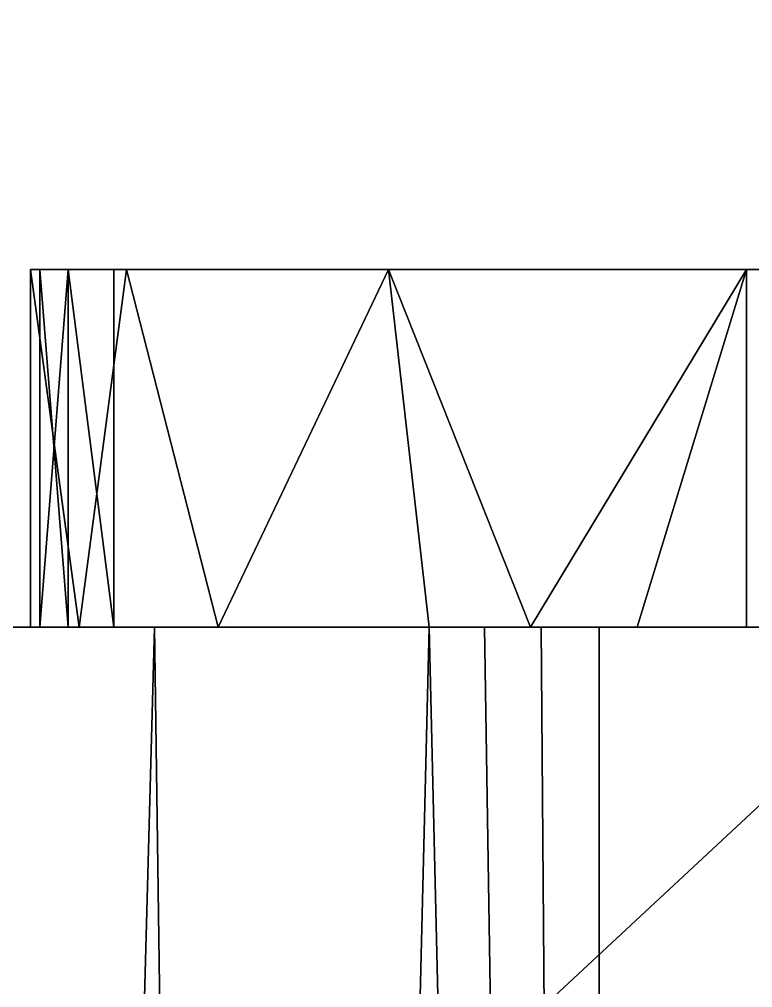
# Model space of a CAD drawing. Extents: x -234 to 3254, y -500 to 80.
# Drawn here: x 1543.974 to 1544.999, y -430.704 to -429.35 of the extents above; entities that cross this region are included whole.
import ezdxf

# ---------------------------------------------------------------- set-up
doc = ezdxf.new("R2010")
doc.units = 0

# ---------------------------------------------------------------- blocks, each defined once
blk = doc.blocks.new('Rack florencia.alacena 2p torre[1].Lateral Izquierdo1', base_point=(0, 19, 381))
at = {"layer": 'negro', "color": 0}
for points in [[(18, 19, 381), (18, 450, 381), (0, 450, 381), (0, 19, 381)], [(18, 450), (18, 19), (0, 19), (0, 450)]]:
    blk.add_3dface(points, dxfattribs=at)
blk = doc.blocks.new('Rack florencia.alacena 2p torre[1].Lateral Izquierdo')
at = {"layer": 'e-negro'}
blk.add_blockref('Rack florencia.alacena 2p torre[1].Lateral Izquierdo1', (0, 19, 381), dxfattribs=at)
blk = doc.blocks.new('Rack florencia.alacena 2p torre[1].Door Std (doble) [1]1', base_point=(42.45, 19.8, 282.5))
at = {"layer": 'ACCESSORY', "color": 0, "invisible_edges": 8}
for points in [[(6.0032, 20.3, 319.3618), (5.9901, 20.3, 319.2), (6.9901, 20.3, 318.2), (6.0032, 20.3, 319.3618)], [(6.0032, 20.3, 319.3618), (5.9901, 20.3, 319.2), (6.9901, 20.3, 318.2), (6.0032, 20.3, 319.3618)], [(6.124, 20.3, 318.7), (6.9901, 20.3, 318.2), (5.9901, 20.3, 319.2), (6.124, 20.3, 318.7)], [(6.124, 20.3, 318.7), (6.9901, 20.3, 318.2), (5.9901, 20.3, 319.2), (6.124, 20.3, 318.7)], [(5.9901, 20.3, 302.8), (6.0032, 20.3, 302.6382), (6.9901, 20.3, 303.8), (5.9901, 20.3, 302.8)], [(5.9901, 20.3, 302.8), (6.0032, 20.3, 302.6382), (6.9901, 20.3, 303.8), (5.9901, 20.3, 302.8)], [(5.9901, 20.3, 319.2), (6.0579, 19.8, 318.8379), (6.124, 20.3, 318.7), (5.9901, 20.3, 319.2)], [(5.9901, 20.3, 319.2), (6.0579, 19.8, 318.8379), (6.124, 20.3, 318.7), (5.9901, 20.3, 319.2)], [(5.9901, 20.3, 302.8), (6.124, 20.3, 303.3), (6.0579, 19.8, 303.1621), (5.9901, 20.3, 302.8)], [(5.9901, 20.3, 302.8), (6.124, 20.3, 303.3), (6.0579, 19.8, 303.1621), (5.9901, 20.3, 302.8)], [(5.9901, 19.8, 319.2), (6.0579, 19.8, 318.8379), (5.9901, 20.3, 319.2), (5.9901, 19.8, 319.2)], [(5.9901, 19.8, 319.2), (6.0579, 19.8, 318.8379), (5.9901, 20.3, 319.2), (5.9901, 19.8, 319.2)], [(5.9901, 19.8, 302.8), (5.9901, 20.3, 302.8), (6.0579, 19.8, 303.1621), (5.9901, 19.8, 302.8)], [(5.9901, 19.8, 302.8), (5.9901, 20.3, 302.8), (6.0579, 19.8, 303.1621), (5.9901, 19.8, 302.8)], [(6.0032, 20.3, 319.3618), (6.9901, 20.3, 318.2), (6.0424, 20.3, 319.5194), (6.0032, 20.3, 319.3618)], [(6.0032, 20.3, 319.3618), (6.9901, 20.3, 318.2), (6.0424, 20.3, 319.5194), (6.0032, 20.3, 319.3618)], [(6.0032, 20.3, 302.6382), (6.0424, 20.3, 302.4806), (6.9901, 20.3, 303.8), (6.0032, 20.3, 302.6382)], [(6.0032, 20.3, 302.6382), (6.0424, 20.3, 302.4806), (6.9901, 20.3, 303.8), (6.0032, 20.3, 302.6382)], [(6.0424, 20.3, 319.5194), (6.0424, 19.8, 319.5194), (6.0032, 20.3, 319.3618), (6.0424, 20.3, 319.5194)], [(6.0424, 20.3, 319.5194), (6.0424, 19.8, 319.5194), (6.0032, 20.3, 319.3618), (6.0424, 20.3, 319.5194)], [(6.0032, 19.8, 319.3618), (6.0032, 20.3, 319.3618), (6.0424, 19.8, 319.5194), (6.0032, 19.8, 319.3618)], [(6.0032, 19.8, 319.3618), (6.0032, 20.3, 319.3618), (6.0424, 19.8, 319.5194), (6.0032, 19.8, 319.3618)], [(6.0032, 19.8, 302.6382), (6.0424, 19.8, 302.4806), (6.0424, 20.3, 302.4806), (6.0032, 19.8, 302.6382)], [(6.0032, 19.8, 302.6382), (6.0424, 19.8, 302.4806), (6.0424, 20.3, 302.4806), (6.0032, 19.8, 302.6382)], [(6.0032, 20.3, 302.6382), (6.0032, 19.8, 302.6382), (6.0424, 20.3, 302.4806), (6.0032, 20.3, 302.6382)], [(6.0032, 20.3, 302.6382), (6.0032, 19.8, 302.6382), (6.0424, 20.3, 302.4806), (6.0032, 20.3, 302.6382)], [(6.1066, 20.3, 319.6686), (6.0424, 20.3, 319.5194), (6.9901, 20.3, 318.2), (6.1066, 20.3, 319.6686)], [(6.1066, 20.3, 319.6686), (6.0424, 20.3, 319.5194), (6.9901, 20.3, 318.2), (6.1066, 20.3, 319.6686)], [(6.0424, 20.3, 302.4806), (6.1066, 20.3, 302.3314), (6.9901, 20.3, 303.8), (6.0424, 20.3, 302.4806)], [(6.0424, 20.3, 302.4806), (6.1066, 20.3, 302.3314), (6.9901, 20.3, 303.8), (6.0424, 20.3, 302.4806)], [(6.1066, 20.3, 319.6686), (6.1066, 19.8, 319.6686), (6.0424, 20.3, 319.5194), (6.1066, 20.3, 319.6686)], [(6.1066, 20.3, 319.6686), (6.1066, 19.8, 319.6686), (6.0424, 20.3, 319.5194), (6.1066, 20.3, 319.6686)], [(6.1066, 19.8, 319.6686), (6.0424, 19.8, 319.5194), (6.0424, 20.3, 319.5194), (6.1066, 19.8, 319.6686)], [(6.1066, 19.8, 319.6686), (6.0424, 19.8, 319.5194), (6.0424, 20.3, 319.5194), (6.1066, 19.8, 319.6686)], [(6.2523, 19.8, 318.5249), (6.124, 20.3, 318.7), (6.0579, 19.8, 318.8379), (6.2523, 19.8, 318.5249)], [(6.2523, 19.8, 318.5249), (6.124, 20.3, 318.7), (6.0579, 19.8, 318.8379), (6.2523, 19.8, 318.5249)], [(6.0579, 19.8, 303.1621), (6.124, 20.3, 303.3), (6.2523, 19.8, 303.4751), (6.0579, 19.8, 303.1621)], [(6.0579, 19.8, 303.1621), (6.124, 20.3, 303.3), (6.2523, 19.8, 303.4751), (6.0579, 19.8, 303.1621)], [(9.7293, 20.3, 324.4325), (6.1066, 20.3, 319.6686), (6.9901, 20.3, 318.2), (9.7293, 20.3, 324.4325)], [(9.7293, 20.3, 324.4325), (6.1066, 20.3, 319.6686), (6.9901, 20.3, 318.2), (9.7293, 20.3, 324.4325)], [(6.1066, 20.3, 302.3314), (9.7293, 20.3, 297.5675), (6.9901, 20.3, 303.8), (6.1066, 20.3, 302.3314)], [(6.1066, 20.3, 302.3314), (9.7293, 20.3, 297.5675), (6.9901, 20.3, 303.8), (6.1066, 20.3, 302.3314)], [(6.4901, 20.3, 318.334), (6.9901, 20.3, 318.2), (6.124, 20.3, 318.7), (6.4901, 20.3, 318.334)], [(6.4901, 20.3, 318.334), (6.9901, 20.3, 318.2), (6.124, 20.3, 318.7), (6.4901, 20.3, 318.334)], [(6.124, 20.3, 318.7), (6.2523, 19.8, 318.5249), (6.4901, 20.3, 318.334), (6.124, 20.3, 318.7)], [(6.124, 20.3, 318.7), (6.2523, 19.8, 318.5249), (6.4901, 20.3, 318.334), (6.124, 20.3, 318.7)], [(6.4901, 20.3, 303.666), (6.2523, 19.8, 303.4751), (6.124, 20.3, 303.3), (6.4901, 20.3, 303.666)], [(6.4901, 20.3, 303.666), (6.2523, 19.8, 303.4751), (6.124, 20.3, 303.3), (6.4901, 20.3, 303.666)], [(6.2523, 19.8, 318.5249), (6.5469, 19.8, 318.3035), (6.4901, 20.3, 318.334), (6.2523, 19.8, 318.5249)], [(6.2523, 19.8, 318.5249), (6.5469, 19.8, 318.3035), (6.4901, 20.3, 318.334), (6.2523, 19.8, 318.5249)], [(6.5469, 19.8, 303.6965), (6.2523, 19.8, 303.4751), (6.4901, 20.3, 303.666), (6.5469, 19.8, 303.6965)], [(6.5469, 19.8, 303.6965), (6.2523, 19.8, 303.4751), (6.4901, 20.3, 303.666), (6.5469, 19.8, 303.6965)], [(6.4901, 20.3, 318.334), (6.6887, 19.8, 318.2465), (6.9901, 20.3, 318.2), (6.4901, 20.3, 318.334)], [(6.4901, 20.3, 318.334), (6.6887, 19.8, 318.2465), (6.9901, 20.3, 318.2), (6.4901, 20.3, 318.334)], [(6.9901, 20.3, 303.8), (6.6887, 19.8, 303.7535), (6.4901, 20.3, 303.666), (6.9901, 20.3, 303.8)], [(6.9901, 20.3, 303.8), (6.6887, 19.8, 303.7535), (6.4901, 20.3, 303.666), (6.9901, 20.3, 303.8)], [(6.5469, 19.8, 318.3035), (6.6887, 19.8, 318.2465), (6.4901, 20.3, 318.334), (6.5469, 19.8, 318.3035)], [(6.5469, 19.8, 318.3035), (6.6887, 19.8, 318.2465), (6.4901, 20.3, 318.334), (6.5469, 19.8, 318.3035)], [(6.6887, 19.8, 303.7535), (6.5469, 19.8, 303.6965), (6.4901, 20.3, 303.666), (6.6887, 19.8, 303.7535)], [(6.6887, 19.8, 303.7535), (6.5469, 19.8, 303.6965), (6.4901, 20.3, 303.666), (6.6887, 19.8, 303.7535)], [(6.6887, 19.8, 318.2465), (6.8376, 19.8, 318.2117), (6.9901, 20.3, 318.2), (6.6887, 19.8, 318.2465)], [(6.6887, 19.8, 318.2465), (6.8376, 19.8, 318.2117), (6.9901, 20.3, 318.2), (6.6887, 19.8, 318.2465)], [(6.8376, 19.8, 303.7883), (6.6887, 19.8, 303.7535), (6.9901, 20.3, 303.8), (6.8376, 19.8, 303.7883)], [(6.8376, 19.8, 303.7883), (6.6887, 19.8, 303.7535), (6.9901, 20.3, 303.8), (6.8376, 19.8, 303.7883)], [(6.8376, 19.8, 318.2117), (6.9901, 19.8, 318.2), (6.9901, 20.3, 318.2), (6.8376, 19.8, 318.2117)], [(6.8376, 19.8, 318.2117), (6.9901, 19.8, 318.2), (6.9901, 20.3, 318.2), (6.8376, 19.8, 318.2117)], [(6.9901, 19.8, 303.8), (6.8376, 19.8, 303.7883), (6.9901, 20.3, 303.8), (6.9901, 19.8, 303.8)], [(6.9901, 19.8, 303.8), (6.8376, 19.8, 303.7883), (6.9901, 20.3, 303.8), (6.9901, 19.8, 303.8)], [(17.7012, 20.3, 318.2), (9.7293, 20.3, 324.4325), (6.9901, 20.3, 318.2), (17.7012, 20.3, 318.2)], [(17.7012, 20.3, 318.2), (9.7293, 20.3, 324.4325), (6.9901, 20.3, 318.2), (17.7012, 20.3, 318.2)], [(17.7012, 20.3, 303.8), (6.9901, 20.3, 303.8), (9.7293, 20.3, 297.5675), (17.7012, 20.3, 303.8)], [(17.7012, 20.3, 303.8), (6.9901, 20.3, 303.8), (9.7293, 20.3, 297.5675), (17.7012, 20.3, 303.8)], [(6.5959, 19.1672, 314.65), (7.6064, 20.1075, 314.65), (8.195, 14.6366, 314.65), (6.5959, 19.1672, 314.65)], [(6.5959, 19.1672, 314.65), (7.6064, 20.1075, 314.65), (8.195, 14.6366, 314.65), (6.5959, 19.1672, 314.65)], [(7.6064, 20.1075, 307.35), (6.5959, 19.1672, 307.35), (8.195, 14.6366, 307.35), (7.6064, 20.1075, 307.35)], [(7.6064, 20.1075, 307.35), (6.5959, 19.1672, 307.35), (8.195, 14.6366, 307.35), (7.6064, 20.1075, 307.35)], [(7.6064, 20.1075, 307.35), (6.5959, 19.1672, 314.65), (6.5959, 19.1672, 307.35), (7.6064, 20.1075, 307.35)], [(7.6064, 20.1075, 307.35), (6.5959, 19.1672, 314.65), (6.5959, 19.1672, 307.35), (7.6064, 20.1075, 307.35)], [(7.6064, 20.1075, 307.35), (7.6064, 20.1075, 314.65), (6.5959, 19.1672, 314.65), (7.6064, 20.1075, 307.35)], [(7.6064, 20.1075, 307.35), (7.6064, 20.1075, 314.65), (6.5959, 19.1672, 314.65), (7.6064, 20.1075, 307.35)], [(7.838, 19.8, 318.2), (5.55, 19.8, 315.5431), (7.838, 19.8, 303.8), (7.838, 19.8, 318.2)], [(7.838, 19.8, 318.2), (5.55, 19.8, 315.5431), (7.838, 19.8, 303.8), (7.838, 19.8, 318.2)], [(5.8306, 19.8, 316.4814), (5.55, 19.8, 315.5431), (7.838, 19.8, 318.2), (5.8306, 19.8, 316.4814)], [(5.8306, 19.8, 316.4814), (5.55, 19.8, 315.5431), (7.838, 19.8, 318.2), (5.8306, 19.8, 316.4814)], [(5.55, 19.8, 315.5431), (5.55, 19.8, 306.4569), (7.838, 19.8, 303.8), (5.55, 19.8, 315.5431)], [(5.55, 19.8, 315.5431), (5.55, 19.8, 306.4569), (7.838, 19.8, 303.8), (5.55, 19.8, 315.5431)], [(5.55, 19.8, 306.4569), (5.8306, 19.8, 305.5186), (7.838, 19.8, 303.8), (5.55, 19.8, 306.4569)], [(5.55, 19.8, 306.4569), (5.8306, 19.8, 305.5186), (7.838, 19.8, 303.8), (5.55, 19.8, 306.4569)], [(6.1633, 19.8, 317.4025), (5.8306, 19.8, 316.4814), (7.838, 19.8, 318.2), (6.1633, 19.8, 317.4025)], [(6.1633, 19.8, 317.4025), (5.8306, 19.8, 316.4814), (7.838, 19.8, 318.2), (6.1633, 19.8, 317.4025)], [(6.1633, 19.8, 304.5975), (7.838, 19.8, 303.8), (5.8306, 19.8, 305.5186), (6.1633, 19.8, 304.5975)], [(6.1633, 19.8, 304.5975), (7.838, 19.8, 303.8), (5.8306, 19.8, 305.5186), (6.1633, 19.8, 304.5975)], [(5.8306, 19.8, 316.4814), (6.1633, 19.8, 317.4025), (5.889, 9.6, 316.6553), (5.8306, 19.8, 316.4814)], [(5.8306, 19.8, 316.4814), (6.1633, 19.8, 317.4025), (5.889, 9.6, 316.6553), (5.8306, 19.8, 316.4814)], [(5.8306, 19.8, 305.5186), (5.889, 9.6, 305.3447), (6.1633, 19.8, 304.5975), (5.8306, 19.8, 305.5186)], [(5.8306, 19.8, 305.5186), (5.889, 9.6, 305.3447), (6.1633, 19.8, 304.5975), (5.8306, 19.8, 305.5186)], [(5.889, 9.6, 316.6553), (6.1633, 19.8, 317.4025), (6.3011, 9.6, 317.7425), (5.889, 9.6, 316.6553)], [(5.889, 9.6, 316.6553), (6.1633, 19.8, 317.4025), (6.3011, 9.6, 317.7425), (5.889, 9.6, 316.6553)], [(6.3011, 9.6, 304.2575), (6.1633, 19.8, 304.5975), (5.889, 9.6, 305.3447), (6.3011, 9.6, 304.2575)], [(6.3011, 9.6, 304.2575), (6.1633, 19.8, 304.5975), (5.889, 9.6, 305.3447), (6.3011, 9.6, 304.2575)], [(5.9901, 19.8, 319.2), (6.0032, 19.8, 319.3618), (6.7844, 19.8, 318.8), (5.9901, 19.8, 319.2)], [(5.9901, 19.8, 319.2), (6.0032, 19.8, 319.3618), (6.7844, 19.8, 318.8), (5.9901, 19.8, 319.2)], [(6.0579, 19.8, 318.8379), (5.9901, 19.8, 319.2), (6.7844, 19.8, 318.8), (6.0579, 19.8, 318.8379)], [(6.0579, 19.8, 318.8379), (5.9901, 19.8, 319.2), (6.7844, 19.8, 318.8), (6.0579, 19.8, 318.8379)], [(6.7844, 19.8, 303.2), (5.9901, 19.8, 302.8), (6.0579, 19.8, 303.1621), (6.7844, 19.8, 303.2)], [(6.7844, 19.8, 303.2), (5.9901, 19.8, 302.8), (6.0579, 19.8, 303.1621), (6.7844, 19.8, 303.2)], [(6.0032, 19.8, 302.6382), (5.9901, 19.8, 302.8), (6.7844, 19.8, 303.2), (6.0032, 19.8, 302.6382)], [(6.0032, 19.8, 302.6382), (5.9901, 19.8, 302.8), (6.7844, 19.8, 303.2), (6.0032, 19.8, 302.6382)], [(6.0032, 19.8, 319.3618), (6.0424, 19.8, 319.5194), (6.7844, 19.8, 318.8), (6.0032, 19.8, 319.3618)], [(6.0032, 19.8, 319.3618), (6.0424, 19.8, 319.5194), (6.7844, 19.8, 318.8), (6.0032, 19.8, 319.3618)], [(6.0424, 19.8, 302.4806), (6.0032, 19.8, 302.6382), (6.7844, 19.8, 303.2), (6.0424, 19.8, 302.4806)], [(6.0424, 19.8, 302.4806), (6.0032, 19.8, 302.6382), (6.7844, 19.8, 303.2), (6.0424, 19.8, 302.4806)], [(6.0424, 19.8, 319.5194), (6.1066, 19.8, 319.6686), (6.7844, 19.8, 318.8), (6.0424, 19.8, 319.5194)], [(6.0424, 19.8, 319.5194), (6.1066, 19.8, 319.6686), (6.7844, 19.8, 318.8), (6.0424, 19.8, 319.5194)], [(6.1066, 19.8, 302.3314), (6.0424, 19.8, 302.4806), (6.7844, 19.8, 303.2), (6.1066, 19.8, 302.3314)], [(6.1066, 19.8, 302.3314), (6.0424, 19.8, 302.4806), (6.7844, 19.8, 303.2), (6.1066, 19.8, 302.3314)], [(6.7035, 19.8, 318.6353), (6.0579, 19.8, 318.8379), (6.7844, 19.8, 318.8), (6.7035, 19.8, 318.6353)], [(6.7035, 19.8, 318.6353), (6.0579, 19.8, 318.8379), (6.7844, 19.8, 318.8), (6.7035, 19.8, 318.6353)], [(6.7035, 19.8, 303.3647), (6.7844, 19.8, 303.2), (6.0579, 19.8, 303.1621), (6.7035, 19.8, 303.3647)], [(6.7035, 19.8, 303.3647), (6.7844, 19.8, 303.2), (6.0579, 19.8, 303.1621), (6.7035, 19.8, 303.3647)], [(6.0579, 19.8, 318.8379), (6.7035, 19.8, 318.6353), (6.2523, 19.8, 318.5249), (6.0579, 19.8, 318.8379)], [(6.0579, 19.8, 318.8379), (6.7035, 19.8, 318.6353), (6.2523, 19.8, 318.5249), (6.0579, 19.8, 318.8379)], [(6.2523, 19.8, 303.4751), (6.7035, 19.8, 303.3647), (6.0579, 19.8, 303.1621), (6.2523, 19.8, 303.4751)], [(6.2523, 19.8, 303.4751), (6.7035, 19.8, 303.3647), (6.0579, 19.8, 303.1621), (6.2523, 19.8, 303.4751)], [(9.7293, 19.8, 324.4325), (10.9959, 19.8, 320.4), (6.1066, 19.8, 319.6686), (9.7293, 19.8, 324.4325)], [(9.7293, 19.8, 324.4325), (10.9959, 19.8, 320.4), (6.1066, 19.8, 319.6686), (9.7293, 19.8, 324.4325)], [(6.7844, 19.8, 318.8), (6.1066, 19.8, 319.6686), (10.9959, 19.8, 320.4), (6.7844, 19.8, 318.8)], [(6.7844, 19.8, 318.8), (6.1066, 19.8, 319.6686), (10.9959, 19.8, 320.4), (6.7844, 19.8, 318.8)], [(10.9959, 19.8, 301.6), (6.1066, 19.8, 302.3314), (6.7844, 19.8, 303.2), (10.9959, 19.8, 301.6)], [(10.9959, 19.8, 301.6), (6.1066, 19.8, 302.3314), (6.7844, 19.8, 303.2), (10.9959, 19.8, 301.6)], [(6.1066, 19.8, 302.3314), (10.9959, 19.8, 301.6), (9.7293, 19.8, 297.5675), (6.1066, 19.8, 302.3314)], [(6.1066, 19.8, 302.3314), (10.9959, 19.8, 301.6), (9.7293, 19.8, 297.5675), (6.1066, 19.8, 302.3314)], [(6.9901, 19.8, 318.2), (6.1633, 19.8, 317.4025), (7.838, 19.8, 318.2), (6.9901, 19.8, 318.2)], [(6.9901, 19.8, 318.2), (6.1633, 19.8, 317.4025), (7.838, 19.8, 318.2), (6.9901, 19.8, 318.2)], [(6.9901, 19.8, 303.8), (7.838, 19.8, 303.8), (6.1633, 19.8, 304.5975), (6.9901, 19.8, 303.8)], [(6.9901, 19.8, 303.8), (7.838, 19.8, 303.8), (6.1633, 19.8, 304.5975), (6.9901, 19.8, 303.8)], [(6.9901, 19.8, 318.2), (6.8376, 19.8, 318.2117), (6.1633, 19.8, 317.4025), (6.9901, 19.8, 318.2)], [(6.9901, 19.8, 318.2), (6.8376, 19.8, 318.2117), (6.1633, 19.8, 317.4025), (6.9901, 19.8, 318.2)], [(6.8376, 19.8, 303.7883), (6.9901, 19.8, 303.8), (6.1633, 19.8, 304.5975), (6.8376, 19.8, 303.7883)], [(6.8376, 19.8, 303.7883), (6.9901, 19.8, 303.8), (6.1633, 19.8, 304.5975), (6.8376, 19.8, 303.7883)], [(6.8376, 19.8, 318.2117), (6.6887, 19.8, 318.2465), (6.1633, 19.8, 317.4025), (6.8376, 19.8, 318.2117)], [(6.8376, 19.8, 318.2117), (6.6887, 19.8, 318.2465), (6.1633, 19.8, 317.4025), (6.8376, 19.8, 318.2117)], [(6.6887, 19.8, 318.2465), (6.5469, 19.8, 318.3035), (6.1633, 19.8, 317.4025), (6.6887, 19.8, 318.2465)], [(6.6887, 19.8, 318.2465), (6.5469, 19.8, 318.3035), (6.1633, 19.8, 317.4025), (6.6887, 19.8, 318.2465)], [(6.5469, 19.8, 318.3035), (6.3011, 9.6, 317.7425), (6.1633, 19.8, 317.4025), (6.5469, 19.8, 318.3035)], [(6.5469, 19.8, 318.3035), (6.3011, 9.6, 317.7425), (6.1633, 19.8, 317.4025), (6.5469, 19.8, 318.3035)], [(6.5469, 19.8, 303.6965), (6.1633, 19.8, 304.5975), (6.3011, 9.6, 304.2575), (6.5469, 19.8, 303.6965)], [(6.5469, 19.8, 303.6965), (6.1633, 19.8, 304.5975), (6.3011, 9.6, 304.2575), (6.5469, 19.8, 303.6965)], [(6.6244, 19.8, 318.4699), (6.2523, 19.8, 318.5249), (6.7035, 19.8, 318.6353), (6.6244, 19.8, 318.4699)], [(6.6244, 19.8, 318.4699), (6.2523, 19.8, 318.5249), (6.7035, 19.8, 318.6353), (6.6244, 19.8, 318.4699)], [(6.6244, 19.8, 303.5301), (6.7035, 19.8, 303.3647), (6.2523, 19.8, 303.4751), (6.6244, 19.8, 303.5301)], [(6.6244, 19.8, 303.5301), (6.7035, 19.8, 303.3647), (6.2523, 19.8, 303.4751), (6.6244, 19.8, 303.5301)], [(6.5469, 19.8, 318.3035), (6.2523, 19.8, 318.5249), (6.6244, 19.8, 318.4699), (6.5469, 19.8, 318.3035)], [(6.5469, 19.8, 318.3035), (6.2523, 19.8, 318.5249), (6.6244, 19.8, 318.4699), (6.5469, 19.8, 318.3035)], [(6.5469, 19.8, 303.6965), (6.6244, 19.8, 303.5301), (6.2523, 19.8, 303.4751), (6.5469, 19.8, 303.6965)], [(6.5469, 19.8, 303.6965), (6.6244, 19.8, 303.5301), (6.2523, 19.8, 303.4751), (6.5469, 19.8, 303.6965)], [(6.3011, 9.6, 317.7425), (6.5469, 19.8, 318.3035), (6.7844, 9.6, 318.8), (6.3011, 9.6, 317.7425)], [(6.3011, 9.6, 317.7425), (6.5469, 19.8, 318.3035), (6.7844, 9.6, 318.8), (6.3011, 9.6, 317.7425)], [(6.7844, 9.6, 303.2), (6.5469, 19.8, 303.6965), (6.3011, 9.6, 304.2575), (6.7844, 9.6, 303.2)], [(6.7844, 9.6, 303.2), (6.5469, 19.8, 303.6965), (6.3011, 9.6, 304.2575), (6.7844, 9.6, 303.2)], [(6.5469, 19.8, 318.3035), (6.6244, 19.8, 318.4699), (6.7844, 9.6, 318.8), (6.5469, 19.8, 318.3035)], [(6.5469, 19.8, 318.3035), (6.6244, 19.8, 318.4699), (6.7844, 9.6, 318.8), (6.5469, 19.8, 318.3035)], [(6.6244, 19.8, 303.5301), (6.5469, 19.8, 303.6965), (6.7844, 9.6, 303.2), (6.6244, 19.8, 303.5301)], [(6.6244, 19.8, 303.5301), (6.5469, 19.8, 303.6965), (6.7844, 9.6, 303.2), (6.6244, 19.8, 303.5301)], [(6.6244, 19.8, 318.4699), (6.7035, 19.8, 318.6353), (6.7844, 9.6, 318.8), (6.6244, 19.8, 318.4699)], [(6.6244, 19.8, 318.4699), (6.7035, 19.8, 318.6353), (6.7844, 9.6, 318.8), (6.6244, 19.8, 318.4699)], [(6.7035, 19.8, 303.3647), (6.6244, 19.8, 303.5301), (6.7844, 9.6, 303.2), (6.7035, 19.8, 303.3647)], [(6.7035, 19.8, 303.3647), (6.6244, 19.8, 303.5301), (6.7844, 9.6, 303.2), (6.7035, 19.8, 303.3647)], [(6.7844, 19.8, 318.8), (6.7844, 9.6, 318.8), (6.7035, 19.8, 318.6353), (6.7844, 19.8, 318.8)], [(6.7844, 19.8, 318.8), (6.7844, 9.6, 318.8), (6.7035, 19.8, 318.6353), (6.7844, 19.8, 318.8)], [(6.7844, 19.8, 303.2), (6.7035, 19.8, 303.3647), (6.7844, 9.6, 303.2), (6.7844, 19.8, 303.2)], [(6.7844, 19.8, 303.2), (6.7035, 19.8, 303.3647), (6.7844, 9.6, 303.2), (6.7844, 19.8, 303.2)], [(10.9959, 19.8, 318.8), (6.7844, 19.8, 318.8), (10.9959, 19.8, 320.4), (10.9959, 19.8, 318.8)], [(10.9959, 19.8, 318.8), (6.7844, 19.8, 318.8), (10.9959, 19.8, 320.4), (10.9959, 19.8, 318.8)], [(10.9959, 19.8, 301.6), (6.7844, 19.8, 303.2), (10.9959, 19.8, 303.2), (10.9959, 19.8, 301.6)], [(10.9959, 19.8, 301.6), (6.7844, 19.8, 303.2), (10.9959, 19.8, 303.2), (10.9959, 19.8, 301.6)]]:
    blk.add_3dface(points, dxfattribs=at)
at = {"layer": 'ACCESSORY', "color": 0}
for points in [[(6.4901, 20.3, 303.666), (6.124, 20.3, 303.3), (5.9901, 20.3, 302.8), (6.9901, 20.3, 303.8)], [(6.4901, 20.3, 303.666), (6.124, 20.3, 303.3), (5.9901, 20.3, 302.8), (6.9901, 20.3, 303.8)], [(6.0032, 19.8, 319.3618), (5.9901, 19.8, 319.2), (5.9901, 20.3, 319.2), (6.0032, 20.3, 319.3618)], [(6.0032, 19.8, 319.3618), (5.9901, 19.8, 319.2), (5.9901, 20.3, 319.2), (6.0032, 20.3, 319.3618)], [(6.0032, 20.3, 302.6382), (5.9901, 20.3, 302.8), (5.9901, 19.8, 302.8), (6.0032, 19.8, 302.6382)], [(6.0032, 20.3, 302.6382), (5.9901, 20.3, 302.8), (5.9901, 19.8, 302.8), (6.0032, 19.8, 302.6382)], [(6.1066, 20.3, 302.3314), (6.0424, 20.3, 302.4806), (6.0424, 19.8, 302.4806), (6.1066, 19.8, 302.3314)], [(6.1066, 20.3, 302.3314), (6.0424, 20.3, 302.4806), (6.0424, 19.8, 302.4806), (6.1066, 19.8, 302.3314)], [(6.1066, 19.8, 319.6686), (6.1066, 20.3, 319.6686), (9.7293, 20.3, 324.4325), (9.7293, 19.8, 324.4325)], [(6.1066, 19.8, 319.6686), (6.1066, 20.3, 319.6686), (9.7293, 20.3, 324.4325), (9.7293, 19.8, 324.4325)], [(9.7293, 19.8, 297.5675), (9.7293, 20.3, 297.5675), (6.1066, 20.3, 302.3314), (6.1066, 19.8, 302.3314)], [(9.7293, 19.8, 297.5675), (9.7293, 20.3, 297.5675), (6.1066, 20.3, 302.3314), (6.1066, 19.8, 302.3314)], [(6.9901, 20.3, 318.2), (6.9901, 19.8, 318.2), (7.838, 19.8, 318.2), (17.7012, 20.3, 318.2)], [(6.9901, 20.3, 318.2), (6.9901, 19.8, 318.2), (7.838, 19.8, 318.2), (17.7012, 20.3, 318.2)], [(7.838, 19.8, 303.8), (6.9901, 19.8, 303.8), (6.9901, 20.3, 303.8), (17.7012, 20.3, 303.8)], [(7.838, 19.8, 303.8), (6.9901, 19.8, 303.8), (6.9901, 20.3, 303.8), (17.7012, 20.3, 303.8)], [(6.1633, 19.8, 304.5975), (6.5469, 19.8, 303.6965), (6.6887, 19.8, 303.7535), (6.8376, 19.8, 303.7883)], [(6.1633, 19.8, 304.5975), (6.5469, 19.8, 303.6965), (6.6887, 19.8, 303.7535), (6.8376, 19.8, 303.7883)], [(10.9959, 9.6, 318.8), (6.7844, 9.6, 318.8), (6.7844, 19.8, 318.8), (10.9959, 19.8, 318.8)], [(10.9959, 9.6, 318.8), (6.7844, 9.6, 318.8), (6.7844, 19.8, 318.8), (10.9959, 19.8, 318.8)], [(6.7844, 19.8, 303.2), (6.7844, 9.6, 303.2), (10.9959, 9.6, 303.2), (10.9959, 19.8, 303.2)], [(6.7844, 19.8, 303.2), (6.7844, 9.6, 303.2), (10.9959, 9.6, 303.2), (10.9959, 19.8, 303.2)]]:
    blk.add_3dface(points, dxfattribs=at)
blk = doc.blocks.new('Rack florencia.alacena 2p torre[1].Door Std (doble) [1]2', base_point=(42.45, 19.8, 43))
at = {"layer": 'ACCESSORY', "color": 0, "invisible_edges": 8}
for points in [[(6.0032, 20.3, 79.8618), (5.9901, 20.3, 79.7), (6.9901, 20.3, 78.7), (6.0032, 20.3, 79.8618)], [(6.0032, 20.3, 79.8618), (5.9901, 20.3, 79.7), (6.9901, 20.3, 78.7), (6.0032, 20.3, 79.8618)], [(6.124, 20.3, 79.2), (6.9901, 20.3, 78.7), (5.9901, 20.3, 79.7), (6.124, 20.3, 79.2)], [(6.124, 20.3, 79.2), (6.9901, 20.3, 78.7), (5.9901, 20.3, 79.7), (6.124, 20.3, 79.2)], [(5.9901, 20.3, 63.3), (6.0032, 20.3, 63.1382), (6.9901, 20.3, 64.3), (5.9901, 20.3, 63.3)], [(5.9901, 20.3, 63.3), (6.0032, 20.3, 63.1382), (6.9901, 20.3, 64.3), (5.9901, 20.3, 63.3)], [(5.9901, 20.3, 79.7), (6.0579, 19.8, 79.3379), (6.124, 20.3, 79.2), (5.9901, 20.3, 79.7)], [(5.9901, 20.3, 79.7), (6.0579, 19.8, 79.3379), (6.124, 20.3, 79.2), (5.9901, 20.3, 79.7)], [(5.9901, 20.3, 63.3), (6.124, 20.3, 63.8), (6.0579, 19.8, 63.6621), (5.9901, 20.3, 63.3)], [(5.9901, 20.3, 63.3), (6.124, 20.3, 63.8), (6.0579, 19.8, 63.6621), (5.9901, 20.3, 63.3)], [(5.9901, 19.8, 79.7), (6.0579, 19.8, 79.3379), (5.9901, 20.3, 79.7), (5.9901, 19.8, 79.7)], [(5.9901, 19.8, 79.7), (6.0579, 19.8, 79.3379), (5.9901, 20.3, 79.7), (5.9901, 19.8, 79.7)], [(5.9901, 19.8, 63.3), (5.9901, 20.3, 63.3), (6.0579, 19.8, 63.6621), (5.9901, 19.8, 63.3)], [(5.9901, 19.8, 63.3), (5.9901, 20.3, 63.3), (6.0579, 19.8, 63.6621), (5.9901, 19.8, 63.3)], [(6.0032, 20.3, 79.8618), (6.9901, 20.3, 78.7), (6.0424, 20.3, 80.0194), (6.0032, 20.3, 79.8618)], [(6.0032, 20.3, 79.8618), (6.9901, 20.3, 78.7), (6.0424, 20.3, 80.0194), (6.0032, 20.3, 79.8618)], [(6.0032, 20.3, 63.1382), (6.0424, 20.3, 62.9806), (6.9901, 20.3, 64.3), (6.0032, 20.3, 63.1382)], [(6.0032, 20.3, 63.1382), (6.0424, 20.3, 62.9806), (6.9901, 20.3, 64.3), (6.0032, 20.3, 63.1382)], [(6.0424, 20.3, 80.0194), (6.0424, 19.8, 80.0194), (6.0032, 20.3, 79.8618), (6.0424, 20.3, 80.0194)], [(6.0424, 20.3, 80.0194), (6.0424, 19.8, 80.0194), (6.0032, 20.3, 79.8618), (6.0424, 20.3, 80.0194)], [(6.0032, 19.8, 79.8618), (6.0032, 20.3, 79.8618), (6.0424, 19.8, 80.0194), (6.0032, 19.8, 79.8618)], [(6.0032, 19.8, 79.8618), (6.0032, 20.3, 79.8618), (6.0424, 19.8, 80.0194), (6.0032, 19.8, 79.8618)], [(6.0032, 19.8, 63.1382), (6.0424, 19.8, 62.9806), (6.0424, 20.3, 62.9806), (6.0032, 19.8, 63.1382)], [(6.0032, 19.8, 63.1382), (6.0424, 19.8, 62.9806), (6.0424, 20.3, 62.9806), (6.0032, 19.8, 63.1382)], [(6.0032, 20.3, 63.1382), (6.0032, 19.8, 63.1382), (6.0424, 20.3, 62.9806), (6.0032, 20.3, 63.1382)], [(6.0032, 20.3, 63.1382), (6.0032, 19.8, 63.1382), (6.0424, 20.3, 62.9806), (6.0032, 20.3, 63.1382)], [(6.1066, 20.3, 80.1686), (6.0424, 20.3, 80.0194), (6.9901, 20.3, 78.7), (6.1066, 20.3, 80.1686)], [(6.1066, 20.3, 80.1686), (6.0424, 20.3, 80.0194), (6.9901, 20.3, 78.7), (6.1066, 20.3, 80.1686)], [(6.0424, 20.3, 62.9806), (6.1066, 20.3, 62.8314), (6.9901, 20.3, 64.3), (6.0424, 20.3, 62.9806)], [(6.0424, 20.3, 62.9806), (6.1066, 20.3, 62.8314), (6.9901, 20.3, 64.3), (6.0424, 20.3, 62.9806)], [(6.1066, 20.3, 80.1686), (6.1066, 19.8, 80.1686), (6.0424, 20.3, 80.0194), (6.1066, 20.3, 80.1686)], [(6.1066, 20.3, 80.1686), (6.1066, 19.8, 80.1686), (6.0424, 20.3, 80.0194), (6.1066, 20.3, 80.1686)], [(6.1066, 19.8, 80.1686), (6.0424, 19.8, 80.0194), (6.0424, 20.3, 80.0194), (6.1066, 19.8, 80.1686)], [(6.1066, 19.8, 80.1686), (6.0424, 19.8, 80.0194), (6.0424, 20.3, 80.0194), (6.1066, 19.8, 80.1686)], [(6.2523, 19.8, 79.0249), (6.124, 20.3, 79.2), (6.0579, 19.8, 79.3379), (6.2523, 19.8, 79.0249)], [(6.2523, 19.8, 79.0249), (6.124, 20.3, 79.2), (6.0579, 19.8, 79.3379), (6.2523, 19.8, 79.0249)], [(6.0579, 19.8, 63.6621), (6.124, 20.3, 63.8), (6.2523, 19.8, 63.9751), (6.0579, 19.8, 63.6621)], [(6.0579, 19.8, 63.6621), (6.124, 20.3, 63.8), (6.2523, 19.8, 63.9751), (6.0579, 19.8, 63.6621)], [(9.7293, 20.3, 84.9325), (6.1066, 20.3, 80.1686), (6.9901, 20.3, 78.7), (9.7293, 20.3, 84.9325)], [(9.7293, 20.3, 84.9325), (6.1066, 20.3, 80.1686), (6.9901, 20.3, 78.7), (9.7293, 20.3, 84.9325)], [(6.1066, 20.3, 62.8314), (9.7293, 20.3, 58.0675), (6.9901, 20.3, 64.3), (6.1066, 20.3, 62.8314)], [(6.1066, 20.3, 62.8314), (9.7293, 20.3, 58.0675), (6.9901, 20.3, 64.3), (6.1066, 20.3, 62.8314)], [(6.4901, 20.3, 78.834), (6.9901, 20.3, 78.7), (6.124, 20.3, 79.2), (6.4901, 20.3, 78.834)], [(6.4901, 20.3, 78.834), (6.9901, 20.3, 78.7), (6.124, 20.3, 79.2), (6.4901, 20.3, 78.834)], [(6.124, 20.3, 79.2), (6.2523, 19.8, 79.0249), (6.4901, 20.3, 78.834), (6.124, 20.3, 79.2)], [(6.124, 20.3, 79.2), (6.2523, 19.8, 79.0249), (6.4901, 20.3, 78.834), (6.124, 20.3, 79.2)], [(6.4901, 20.3, 64.166), (6.2523, 19.8, 63.9751), (6.124, 20.3, 63.8), (6.4901, 20.3, 64.166)], [(6.4901, 20.3, 64.166), (6.2523, 19.8, 63.9751), (6.124, 20.3, 63.8), (6.4901, 20.3, 64.166)], [(6.2523, 19.8, 79.0249), (6.5469, 19.8, 78.8035), (6.4901, 20.3, 78.834), (6.2523, 19.8, 79.0249)], [(6.2523, 19.8, 79.0249), (6.5469, 19.8, 78.8035), (6.4901, 20.3, 78.834), (6.2523, 19.8, 79.0249)], [(6.5469, 19.8, 64.1965), (6.2523, 19.8, 63.9751), (6.4901, 20.3, 64.166), (6.5469, 19.8, 64.1965)], [(6.5469, 19.8, 64.1965), (6.2523, 19.8, 63.9751), (6.4901, 20.3, 64.166), (6.5469, 19.8, 64.1965)], [(6.4901, 20.3, 78.834), (6.6887, 19.8, 78.7465), (6.9901, 20.3, 78.7), (6.4901, 20.3, 78.834)], [(6.4901, 20.3, 78.834), (6.6887, 19.8, 78.7465), (6.9901, 20.3, 78.7), (6.4901, 20.3, 78.834)], [(6.9901, 20.3, 64.3), (6.6887, 19.8, 64.2535), (6.4901, 20.3, 64.166), (6.9901, 20.3, 64.3)], [(6.9901, 20.3, 64.3), (6.6887, 19.8, 64.2535), (6.4901, 20.3, 64.166), (6.9901, 20.3, 64.3)], [(6.5469, 19.8, 78.8035), (6.6887, 19.8, 78.7465), (6.4901, 20.3, 78.834), (6.5469, 19.8, 78.8035)], [(6.5469, 19.8, 78.8035), (6.6887, 19.8, 78.7465), (6.4901, 20.3, 78.834), (6.5469, 19.8, 78.8035)], [(6.6887, 19.8, 64.2535), (6.5469, 19.8, 64.1965), (6.4901, 20.3, 64.166), (6.6887, 19.8, 64.2535)], [(6.6887, 19.8, 64.2535), (6.5469, 19.8, 64.1965), (6.4901, 20.3, 64.166), (6.6887, 19.8, 64.2535)], [(6.6887, 19.8, 78.7465), (6.8376, 19.8, 78.7117), (6.9901, 20.3, 78.7), (6.6887, 19.8, 78.7465)], [(6.6887, 19.8, 78.7465), (6.8376, 19.8, 78.7117), (6.9901, 20.3, 78.7), (6.6887, 19.8, 78.7465)], [(6.8376, 19.8, 64.2883), (6.6887, 19.8, 64.2535), (6.9901, 20.3, 64.3), (6.8376, 19.8, 64.2883)], [(6.8376, 19.8, 64.2883), (6.6887, 19.8, 64.2535), (6.9901, 20.3, 64.3), (6.8376, 19.8, 64.2883)], [(6.8376, 19.8, 78.7117), (6.9901, 19.8, 78.7), (6.9901, 20.3, 78.7), (6.8376, 19.8, 78.7117)], [(6.8376, 19.8, 78.7117), (6.9901, 19.8, 78.7), (6.9901, 20.3, 78.7), (6.8376, 19.8, 78.7117)], [(6.9901, 19.8, 64.3), (6.8376, 19.8, 64.2883), (6.9901, 20.3, 64.3), (6.9901, 19.8, 64.3)], [(6.9901, 19.8, 64.3), (6.8376, 19.8, 64.2883), (6.9901, 20.3, 64.3), (6.9901, 19.8, 64.3)], [(17.7012, 20.3, 78.7), (9.7293, 20.3, 84.9325), (6.9901, 20.3, 78.7), (17.7012, 20.3, 78.7)], [(17.7012, 20.3, 78.7), (9.7293, 20.3, 84.9325), (6.9901, 20.3, 78.7), (17.7012, 20.3, 78.7)], [(17.7012, 20.3, 64.3), (6.9901, 20.3, 64.3), (9.7293, 20.3, 58.0675), (17.7012, 20.3, 64.3)], [(17.7012, 20.3, 64.3), (6.9901, 20.3, 64.3), (9.7293, 20.3, 58.0675), (17.7012, 20.3, 64.3)], [(6.5959, 19.1672, 75.15), (7.6064, 20.1075, 75.15), (8.195, 14.6366, 75.15), (6.5959, 19.1672, 75.15)], [(6.5959, 19.1672, 75.15), (7.6064, 20.1075, 75.15), (8.195, 14.6366, 75.15), (6.5959, 19.1672, 75.15)], [(7.6064, 20.1075, 67.85), (6.5959, 19.1672, 67.85), (8.195, 14.6366, 67.85), (7.6064, 20.1075, 67.85)], [(7.6064, 20.1075, 67.85), (6.5959, 19.1672, 67.85), (8.195, 14.6366, 67.85), (7.6064, 20.1075, 67.85)], [(7.6064, 20.1075, 67.85), (6.5959, 19.1672, 75.15), (6.5959, 19.1672, 67.85), (7.6064, 20.1075, 67.85)], [(7.6064, 20.1075, 67.85), (6.5959, 19.1672, 75.15), (6.5959, 19.1672, 67.85), (7.6064, 20.1075, 67.85)], [(7.6064, 20.1075, 67.85), (7.6064, 20.1075, 75.15), (6.5959, 19.1672, 75.15), (7.6064, 20.1075, 67.85)], [(7.6064, 20.1075, 67.85), (7.6064, 20.1075, 75.15), (6.5959, 19.1672, 75.15), (7.6064, 20.1075, 67.85)], [(7.838, 19.8, 78.7), (5.55, 19.8, 76.0431), (7.838, 19.8, 64.3), (7.838, 19.8, 78.7)], [(7.838, 19.8, 78.7), (5.55, 19.8, 76.0431), (7.838, 19.8, 64.3), (7.838, 19.8, 78.7)], [(5.8306, 19.8, 76.9814), (5.55, 19.8, 76.0431), (7.838, 19.8, 78.7), (5.8306, 19.8, 76.9814)], [(5.8306, 19.8, 76.9814), (5.55, 19.8, 76.0431), (7.838, 19.8, 78.7), (5.8306, 19.8, 76.9814)], [(5.55, 19.8, 76.0431), (5.55, 19.8, 66.9569), (7.838, 19.8, 64.3), (5.55, 19.8, 76.0431)], [(5.55, 19.8, 76.0431), (5.55, 19.8, 66.9569), (7.838, 19.8, 64.3), (5.55, 19.8, 76.0431)], [(5.55, 19.8, 66.9569), (5.8306, 19.8, 66.0186), (7.838, 19.8, 64.3), (5.55, 19.8, 66.9569)], [(5.55, 19.8, 66.9569), (5.8306, 19.8, 66.0186), (7.838, 19.8, 64.3), (5.55, 19.8, 66.9569)], [(6.1633, 19.8, 77.9025), (5.8306, 19.8, 76.9814), (7.838, 19.8, 78.7), (6.1633, 19.8, 77.9025)], [(6.1633, 19.8, 77.9025), (5.8306, 19.8, 76.9814), (7.838, 19.8, 78.7), (6.1633, 19.8, 77.9025)], [(6.1633, 19.8, 65.0975), (7.838, 19.8, 64.3), (5.8306, 19.8, 66.0186), (6.1633, 19.8, 65.0975)], [(6.1633, 19.8, 65.0975), (7.838, 19.8, 64.3), (5.8306, 19.8, 66.0186), (6.1633, 19.8, 65.0975)], [(5.8306, 19.8, 76.9814), (6.1633, 19.8, 77.9025), (5.889, 9.6, 77.1553), (5.8306, 19.8, 76.9814)], [(5.8306, 19.8, 76.9814), (6.1633, 19.8, 77.9025), (5.889, 9.6, 77.1553), (5.8306, 19.8, 76.9814)], [(5.8306, 19.8, 66.0186), (5.889, 9.6, 65.8447), (6.1633, 19.8, 65.0975), (5.8306, 19.8, 66.0186)], [(5.8306, 19.8, 66.0186), (5.889, 9.6, 65.8447), (6.1633, 19.8, 65.0975), (5.8306, 19.8, 66.0186)], [(5.889, 9.6, 77.1553), (6.1633, 19.8, 77.9025), (6.3011, 9.6, 78.2425), (5.889, 9.6, 77.1553)], [(5.889, 9.6, 77.1553), (6.1633, 19.8, 77.9025), (6.3011, 9.6, 78.2425), (5.889, 9.6, 77.1553)], [(6.3011, 9.6, 64.7575), (6.1633, 19.8, 65.0975), (5.889, 9.6, 65.8447), (6.3011, 9.6, 64.7575)], [(6.3011, 9.6, 64.7575), (6.1633, 19.8, 65.0975), (5.889, 9.6, 65.8447), (6.3011, 9.6, 64.7575)], [(5.9901, 19.8, 79.7), (6.0032, 19.8, 79.8618), (6.7844, 19.8, 79.3), (5.9901, 19.8, 79.7)], [(5.9901, 19.8, 79.7), (6.0032, 19.8, 79.8618), (6.7844, 19.8, 79.3), (5.9901, 19.8, 79.7)], [(6.0579, 19.8, 79.3379), (5.9901, 19.8, 79.7), (6.7844, 19.8, 79.3), (6.0579, 19.8, 79.3379)], [(6.0579, 19.8, 79.3379), (5.9901, 19.8, 79.7), (6.7844, 19.8, 79.3), (6.0579, 19.8, 79.3379)], [(6.7844, 19.8, 63.7), (5.9901, 19.8, 63.3), (6.0579, 19.8, 63.6621), (6.7844, 19.8, 63.7)], [(6.7844, 19.8, 63.7), (5.9901, 19.8, 63.3), (6.0579, 19.8, 63.6621), (6.7844, 19.8, 63.7)], [(6.0032, 19.8, 63.1382), (5.9901, 19.8, 63.3), (6.7844, 19.8, 63.7), (6.0032, 19.8, 63.1382)], [(6.0032, 19.8, 63.1382), (5.9901, 19.8, 63.3), (6.7844, 19.8, 63.7), (6.0032, 19.8, 63.1382)], [(6.0032, 19.8, 79.8618), (6.0424, 19.8, 80.0194), (6.7844, 19.8, 79.3), (6.0032, 19.8, 79.8618)], [(6.0032, 19.8, 79.8618), (6.0424, 19.8, 80.0194), (6.7844, 19.8, 79.3), (6.0032, 19.8, 79.8618)], [(6.0424, 19.8, 62.9806), (6.0032, 19.8, 63.1382), (6.7844, 19.8, 63.7), (6.0424, 19.8, 62.9806)], [(6.0424, 19.8, 62.9806), (6.0032, 19.8, 63.1382), (6.7844, 19.8, 63.7), (6.0424, 19.8, 62.9806)], [(6.0424, 19.8, 80.0194), (6.1066, 19.8, 80.1686), (6.7844, 19.8, 79.3), (6.0424, 19.8, 80.0194)], [(6.0424, 19.8, 80.0194), (6.1066, 19.8, 80.1686), (6.7844, 19.8, 79.3), (6.0424, 19.8, 80.0194)], [(6.1066, 19.8, 62.8314), (6.0424, 19.8, 62.9806), (6.7844, 19.8, 63.7), (6.1066, 19.8, 62.8314)], [(6.1066, 19.8, 62.8314), (6.0424, 19.8, 62.9806), (6.7844, 19.8, 63.7), (6.1066, 19.8, 62.8314)], [(6.7035, 19.8, 79.1353), (6.0579, 19.8, 79.3379), (6.7844, 19.8, 79.3), (6.7035, 19.8, 79.1353)], [(6.7035, 19.8, 79.1353), (6.0579, 19.8, 79.3379), (6.7844, 19.8, 79.3), (6.7035, 19.8, 79.1353)], [(6.7035, 19.8, 63.8647), (6.7844, 19.8, 63.7), (6.0579, 19.8, 63.6621), (6.7035, 19.8, 63.8647)], [(6.7035, 19.8, 63.8647), (6.7844, 19.8, 63.7), (6.0579, 19.8, 63.6621), (6.7035, 19.8, 63.8647)], [(6.0579, 19.8, 79.3379), (6.7035, 19.8, 79.1353), (6.2523, 19.8, 79.0249), (6.0579, 19.8, 79.3379)], [(6.0579, 19.8, 79.3379), (6.7035, 19.8, 79.1353), (6.2523, 19.8, 79.0249), (6.0579, 19.8, 79.3379)], [(6.2523, 19.8, 63.9751), (6.7035, 19.8, 63.8647), (6.0579, 19.8, 63.6621), (6.2523, 19.8, 63.9751)], [(6.2523, 19.8, 63.9751), (6.7035, 19.8, 63.8647), (6.0579, 19.8, 63.6621), (6.2523, 19.8, 63.9751)], [(9.7293, 19.8, 84.9325), (10.9959, 19.8, 80.9), (6.1066, 19.8, 80.1686), (9.7293, 19.8, 84.9325)], [(9.7293, 19.8, 84.9325), (10.9959, 19.8, 80.9), (6.1066, 19.8, 80.1686), (9.7293, 19.8, 84.9325)], [(6.7844, 19.8, 79.3), (6.1066, 19.8, 80.1686), (10.9959, 19.8, 80.9), (6.7844, 19.8, 79.3)], [(6.7844, 19.8, 79.3), (6.1066, 19.8, 80.1686), (10.9959, 19.8, 80.9), (6.7844, 19.8, 79.3)], [(10.9959, 19.8, 62.1), (6.1066, 19.8, 62.8314), (6.7844, 19.8, 63.7), (10.9959, 19.8, 62.1)], [(10.9959, 19.8, 62.1), (6.1066, 19.8, 62.8314), (6.7844, 19.8, 63.7), (10.9959, 19.8, 62.1)], [(6.1066, 19.8, 62.8314), (10.9959, 19.8, 62.1), (9.7293, 19.8, 58.0675), (6.1066, 19.8, 62.8314)], [(6.1066, 19.8, 62.8314), (10.9959, 19.8, 62.1), (9.7293, 19.8, 58.0675), (6.1066, 19.8, 62.8314)], [(6.9901, 19.8, 78.7), (6.1633, 19.8, 77.9025), (7.838, 19.8, 78.7), (6.9901, 19.8, 78.7)], [(6.9901, 19.8, 78.7), (6.1633, 19.8, 77.9025), (7.838, 19.8, 78.7), (6.9901, 19.8, 78.7)], [(6.9901, 19.8, 64.3), (7.838, 19.8, 64.3), (6.1633, 19.8, 65.0975), (6.9901, 19.8, 64.3)], [(6.9901, 19.8, 64.3), (7.838, 19.8, 64.3), (6.1633, 19.8, 65.0975), (6.9901, 19.8, 64.3)], [(6.9901, 19.8, 78.7), (6.8376, 19.8, 78.7117), (6.1633, 19.8, 77.9025), (6.9901, 19.8, 78.7)], [(6.9901, 19.8, 78.7), (6.8376, 19.8, 78.7117), (6.1633, 19.8, 77.9025), (6.9901, 19.8, 78.7)], [(6.8376, 19.8, 64.2883), (6.9901, 19.8, 64.3), (6.1633, 19.8, 65.0975), (6.8376, 19.8, 64.2883)], [(6.8376, 19.8, 64.2883), (6.9901, 19.8, 64.3), (6.1633, 19.8, 65.0975), (6.8376, 19.8, 64.2883)], [(6.8376, 19.8, 78.7117), (6.6887, 19.8, 78.7465), (6.1633, 19.8, 77.9025), (6.8376, 19.8, 78.7117)], [(6.8376, 19.8, 78.7117), (6.6887, 19.8, 78.7465), (6.1633, 19.8, 77.9025), (6.8376, 19.8, 78.7117)], [(6.6887, 19.8, 78.7465), (6.5469, 19.8, 78.8035), (6.1633, 19.8, 77.9025), (6.6887, 19.8, 78.7465)], [(6.6887, 19.8, 78.7465), (6.5469, 19.8, 78.8035), (6.1633, 19.8, 77.9025), (6.6887, 19.8, 78.7465)], [(6.5469, 19.8, 78.8035), (6.3011, 9.6, 78.2425), (6.1633, 19.8, 77.9025), (6.5469, 19.8, 78.8035)], [(6.5469, 19.8, 78.8035), (6.3011, 9.6, 78.2425), (6.1633, 19.8, 77.9025), (6.5469, 19.8, 78.8035)], [(6.5469, 19.8, 64.1965), (6.1633, 19.8, 65.0975), (6.3011, 9.6, 64.7575), (6.5469, 19.8, 64.1965)], [(6.5469, 19.8, 64.1965), (6.1633, 19.8, 65.0975), (6.3011, 9.6, 64.7575), (6.5469, 19.8, 64.1965)], [(6.6244, 19.8, 78.9699), (6.2523, 19.8, 79.0249), (6.7035, 19.8, 79.1353), (6.6244, 19.8, 78.9699)], [(6.6244, 19.8, 78.9699), (6.2523, 19.8, 79.0249), (6.7035, 19.8, 79.1353), (6.6244, 19.8, 78.9699)], [(6.6244, 19.8, 64.0301), (6.7035, 19.8, 63.8647), (6.2523, 19.8, 63.9751), (6.6244, 19.8, 64.0301)], [(6.6244, 19.8, 64.0301), (6.7035, 19.8, 63.8647), (6.2523, 19.8, 63.9751), (6.6244, 19.8, 64.0301)], [(6.5469, 19.8, 78.8035), (6.2523, 19.8, 79.0249), (6.6244, 19.8, 78.9699), (6.5469, 19.8, 78.8035)], [(6.5469, 19.8, 78.8035), (6.2523, 19.8, 79.0249), (6.6244, 19.8, 78.9699), (6.5469, 19.8, 78.8035)], [(6.5469, 19.8, 64.1965), (6.6244, 19.8, 64.0301), (6.2523, 19.8, 63.9751), (6.5469, 19.8, 64.1965)], [(6.5469, 19.8, 64.1965), (6.6244, 19.8, 64.0301), (6.2523, 19.8, 63.9751), (6.5469, 19.8, 64.1965)], [(6.3011, 9.6, 78.2425), (6.5469, 19.8, 78.8035), (6.7844, 9.6, 79.3), (6.3011, 9.6, 78.2425)], [(6.3011, 9.6, 78.2425), (6.5469, 19.8, 78.8035), (6.7844, 9.6, 79.3), (6.3011, 9.6, 78.2425)], [(6.7844, 9.6, 63.7), (6.5469, 19.8, 64.1965), (6.3011, 9.6, 64.7575), (6.7844, 9.6, 63.7)], [(6.7844, 9.6, 63.7), (6.5469, 19.8, 64.1965), (6.3011, 9.6, 64.7575), (6.7844, 9.6, 63.7)], [(6.5469, 19.8, 78.8035), (6.6244, 19.8, 78.9699), (6.7844, 9.6, 79.3), (6.5469, 19.8, 78.8035)], [(6.5469, 19.8, 78.8035), (6.6244, 19.8, 78.9699), (6.7844, 9.6, 79.3), (6.5469, 19.8, 78.8035)], [(6.6244, 19.8, 64.0301), (6.5469, 19.8, 64.1965), (6.7844, 9.6, 63.7), (6.6244, 19.8, 64.0301)], [(6.6244, 19.8, 64.0301), (6.5469, 19.8, 64.1965), (6.7844, 9.6, 63.7), (6.6244, 19.8, 64.0301)], [(6.6244, 19.8, 78.9699), (6.7035, 19.8, 79.1353), (6.7844, 9.6, 79.3), (6.6244, 19.8, 78.9699)], [(6.6244, 19.8, 78.9699), (6.7035, 19.8, 79.1353), (6.7844, 9.6, 79.3), (6.6244, 19.8, 78.9699)], [(6.7035, 19.8, 63.8647), (6.6244, 19.8, 64.0301), (6.7844, 9.6, 63.7), (6.7035, 19.8, 63.8647)], [(6.7035, 19.8, 63.8647), (6.6244, 19.8, 64.0301), (6.7844, 9.6, 63.7), (6.7035, 19.8, 63.8647)], [(6.7844, 19.8, 79.3), (6.7844, 9.6, 79.3), (6.7035, 19.8, 79.1353), (6.7844, 19.8, 79.3)], [(6.7844, 19.8, 79.3), (6.7844, 9.6, 79.3), (6.7035, 19.8, 79.1353), (6.7844, 19.8, 79.3)], [(6.7844, 19.8, 63.7), (6.7035, 19.8, 63.8647), (6.7844, 9.6, 63.7), (6.7844, 19.8, 63.7)], [(6.7844, 19.8, 63.7), (6.7035, 19.8, 63.8647), (6.7844, 9.6, 63.7), (6.7844, 19.8, 63.7)], [(10.9959, 19.8, 79.3), (6.7844, 19.8, 79.3), (10.9959, 19.8, 80.9), (10.9959, 19.8, 79.3)], [(10.9959, 19.8, 79.3), (6.7844, 19.8, 79.3), (10.9959, 19.8, 80.9), (10.9959, 19.8, 79.3)], [(10.9959, 19.8, 62.1), (6.7844, 19.8, 63.7), (10.9959, 19.8, 63.7), (10.9959, 19.8, 62.1)], [(10.9959, 19.8, 62.1), (6.7844, 19.8, 63.7), (10.9959, 19.8, 63.7), (10.9959, 19.8, 62.1)]]:
    blk.add_3dface(points, dxfattribs=at)
at = {"layer": 'ACCESSORY', "color": 0}
for points in [[(6.4901, 20.3, 64.166), (6.124, 20.3, 63.8), (5.9901, 20.3, 63.3), (6.9901, 20.3, 64.3)], [(6.4901, 20.3, 64.166), (6.124, 20.3, 63.8), (5.9901, 20.3, 63.3), (6.9901, 20.3, 64.3)], [(6.0032, 19.8, 79.8618), (5.9901, 19.8, 79.7), (5.9901, 20.3, 79.7), (6.0032, 20.3, 79.8618)], [(6.0032, 19.8, 79.8618), (5.9901, 19.8, 79.7), (5.9901, 20.3, 79.7), (6.0032, 20.3, 79.8618)], [(6.0032, 20.3, 63.1382), (5.9901, 20.3, 63.3), (5.9901, 19.8, 63.3), (6.0032, 19.8, 63.1382)], [(6.0032, 20.3, 63.1382), (5.9901, 20.3, 63.3), (5.9901, 19.8, 63.3), (6.0032, 19.8, 63.1382)], [(6.1066, 20.3, 62.8314), (6.0424, 20.3, 62.9806), (6.0424, 19.8, 62.9806), (6.1066, 19.8, 62.8314)], [(6.1066, 20.3, 62.8314), (6.0424, 20.3, 62.9806), (6.0424, 19.8, 62.9806), (6.1066, 19.8, 62.8314)], [(6.1066, 19.8, 80.1686), (6.1066, 20.3, 80.1686), (9.7293, 20.3, 84.9325), (9.7293, 19.8, 84.9325)], [(6.1066, 19.8, 80.1686), (6.1066, 20.3, 80.1686), (9.7293, 20.3, 84.9325), (9.7293, 19.8, 84.9325)], [(9.7293, 19.8, 58.0675), (9.7293, 20.3, 58.0675), (6.1066, 20.3, 62.8314), (6.1066, 19.8, 62.8314)], [(9.7293, 19.8, 58.0675), (9.7293, 20.3, 58.0675), (6.1066, 20.3, 62.8314), (6.1066, 19.8, 62.8314)], [(6.9901, 20.3, 78.7), (6.9901, 19.8, 78.7), (7.838, 19.8, 78.7), (17.7012, 20.3, 78.7)], [(6.9901, 20.3, 78.7), (6.9901, 19.8, 78.7), (7.838, 19.8, 78.7), (17.7012, 20.3, 78.7)], [(7.838, 19.8, 64.3), (6.9901, 19.8, 64.3), (6.9901, 20.3, 64.3), (17.7012, 20.3, 64.3)], [(7.838, 19.8, 64.3), (6.9901, 19.8, 64.3), (6.9901, 20.3, 64.3), (17.7012, 20.3, 64.3)], [(6.1633, 19.8, 65.0975), (6.5469, 19.8, 64.1965), (6.6887, 19.8, 64.2535), (6.8376, 19.8, 64.2883)], [(6.1633, 19.8, 65.0975), (6.5469, 19.8, 64.1965), (6.6887, 19.8, 64.2535), (6.8376, 19.8, 64.2883)], [(10.9959, 9.6, 79.3), (6.7844, 9.6, 79.3), (6.7844, 19.8, 79.3), (10.9959, 19.8, 79.3)], [(10.9959, 9.6, 79.3), (6.7844, 9.6, 79.3), (6.7844, 19.8, 79.3), (10.9959, 19.8, 79.3)], [(6.7844, 19.8, 63.7), (6.7844, 9.6, 63.7), (10.9959, 9.6, 63.7), (10.9959, 19.8, 63.7)], [(6.7844, 19.8, 63.7), (6.7844, 9.6, 63.7), (10.9959, 9.6, 63.7), (10.9959, 19.8, 63.7)]]:
    blk.add_3dface(points, dxfattribs=at)
blk = doc.blocks.new('Rack florencia.alacena 2p torre[1].Door Std (doble) [1]')
for name, p in [('Rack florencia.alacena 2p torre[1].Door Std (doble) [1]1', (42.45, 19.8, 282.5)), ('Rack florencia.alacena 2p torre[1].Door Std (doble) [1]2', (42.45, 19.8, 43))]:
    blk.add_blockref(name, p)
blk = doc.blocks.new('Rack florencia.alacena 2p torre[1]')
at = {"layer": 'Rack florencia.alacena 2p torre[1].Door Std (doble) [1]'}
blk.add_blockref('Rack florencia.alacena 2p torre[1].Door Std (doble) [1]', (0, 0), dxfattribs=at)
at = {"layer": 'Rack florencia.alacena 2p torre[1].Lateral Izquierdo'}
blk.add_blockref('Rack florencia.alacena 2p torre[1].Lateral Izquierdo', (0, 0), dxfattribs=at)
blk = doc.blocks.new('Rack florencia.piso terminacion alacena con led.Suelo1')
at = {"layer": 'c-guatambu', "color": 0}
for points in [[(0, 0), (0, 431), (2000, 431), (2000, 0)], [(0, 0, 19), (0, 431, 19), (2000, 431, 19), (2000, 0, 19)]]:
    blk.add_3dface(points, dxfattribs=at)
blk = doc.blocks.new('Rack florencia.piso terminacion alacena con led.Suelo')
at = {"layer": 'c-guatambu'}
blk.add_blockref('Rack florencia.piso terminacion alacena con led.Suelo1', (0, 0), dxfattribs=at)
blk = doc.blocks.new('Rack florencia.piso terminacion alacena con led')
at = {"layer": 'Rack florencia.piso terminacion alacena con led.Suelo'}
blk.add_blockref('Rack florencia.piso terminacion alacena con led.Suelo', (0, 0), dxfattribs=at)

msp = doc.modelspace()

# ---------------------------------------------------------------- block references
for name, p in [('Rack florencia.piso terminacion alacena con led', (538, -431, 581)), ('Rack florencia.alacena 2p torre[1]', (1538, -450, 200))]:
    msp.add_blockref(name, p)

doc.saveas('drawing.dxf')
